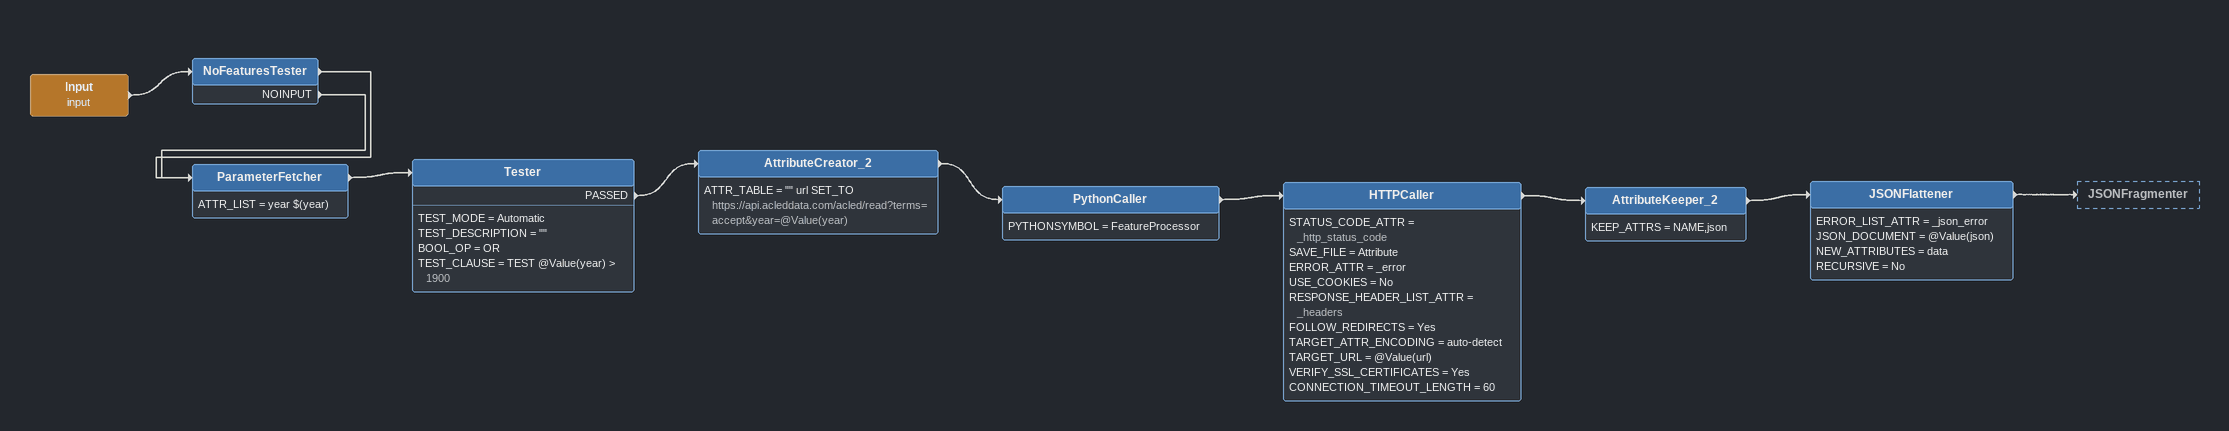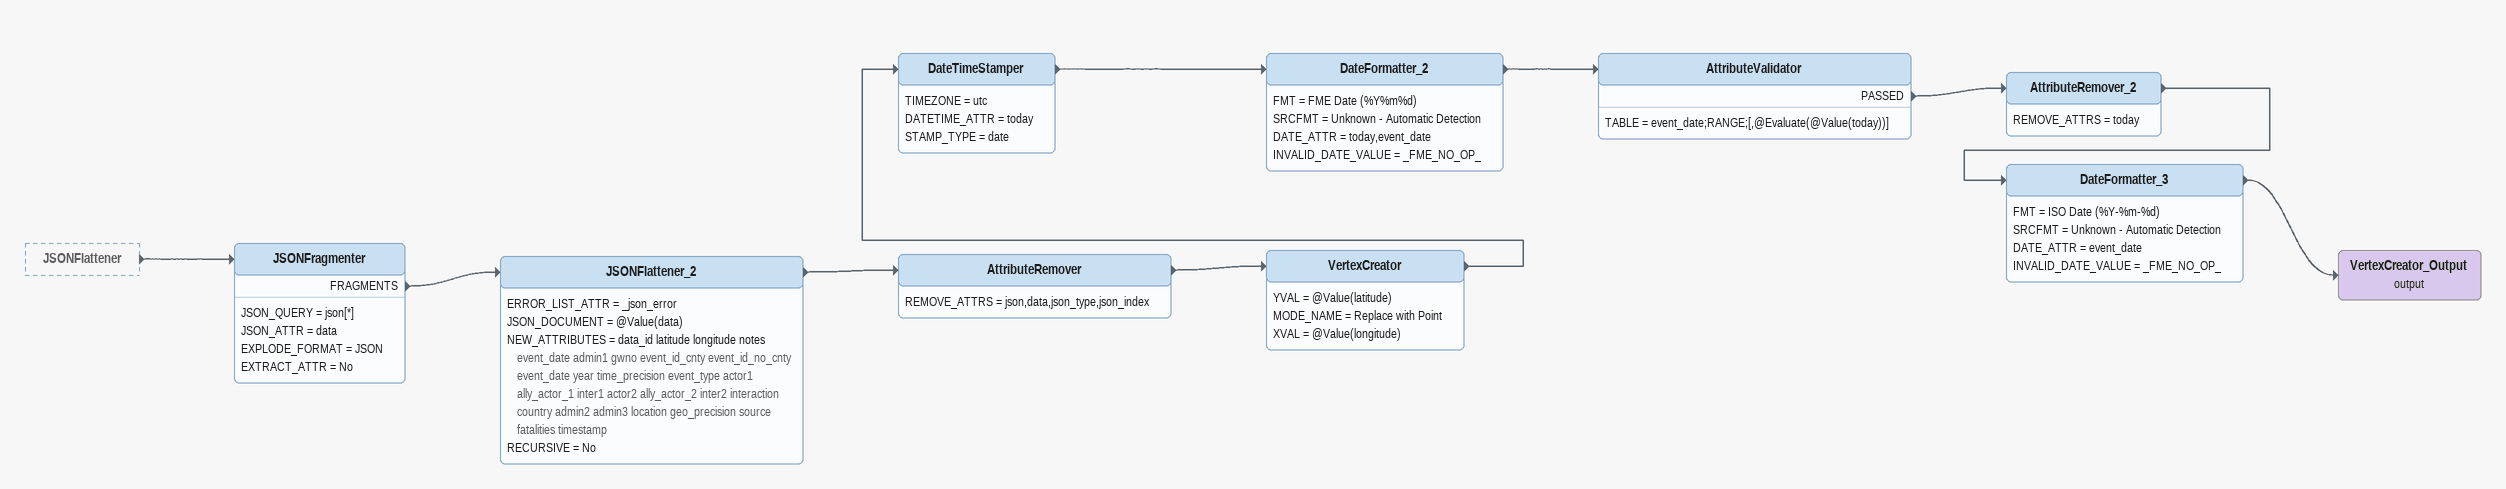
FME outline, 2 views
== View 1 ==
Input (input)
    -> NoFeaturesTester
NoFeaturesTester
    NOINPUT -> ParameterFetcher
    -> ParameterFetcher
ParameterFetcher
    ATTR_LIST = year $(year)
    -> Tester
Tester
    TEST_MODE = Automatic
    TEST_DESCRIPTION = ""
    BOOL_OP = OR
    TEST_CLAUSE = TEST @Value(year) > 1900
    PASSED -> AttributeCreator_2
AttributeCreator_2
    ATTR_TABLE = "" url SET_TO https://api.acleddata.com/acled/read?terms=accept&year=@Value(year)
    -> PythonCaller
PythonCaller
    PYTHONSYMBOL = FeatureProcessor
    -> HTTPCaller
HTTPCaller
    STATUS_CODE_ATTR = _http_status_code
    SAVE_FILE = Attribute
    ERROR_ATTR = _error
    USE_COOKIES = No
    RESPONSE_HEADER_LIST_ATTR = _headers
    FOLLOW_REDIRECTS = Yes
    TARGET_ATTR_ENCODING = auto-detect
    TARGET_URL = @Value(url)
    VERIFY_SSL_CERTIFICATES = Yes
    CONNECTION_TIMEOUT_LENGTH = 60
    -> AttributeKeeper_2
AttributeKeeper_2
    KEEP_ATTRS = NAME,json
    -> JSONFlattener
JSONFlattener
    ERROR_LIST_ATTR = _json_error
    JSON_DOCUMENT = @Value(json)
    NEW_ATTRIBUTES = data
    RECURSIVE = No
    -> JSONFragmenter

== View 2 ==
JSONFlattener [outside]
    -> JSONFragmenter
JSONFragmenter
    JSON_QUERY = json[*]
    JSON_ATTR = data
    EXPLODE_FORMAT = JSON
    EXTRACT_ATTR = No
    FRAGMENTS -> JSONFlattener_2
JSONFlattener_2
    ERROR_LIST_ATTR = _json_error
    JSON_DOCUMENT = @Value(data)
    NEW_ATTRIBUTES = data_id latitude longitude notes event_date admin1 gwno event_id_cnty event_id_no_cnty event_date year time_precision event_type actor1 ally_actor_1 inter1 actor2 ally_actor_2 inter2 interaction country admin2 admin3 location geo_precision source fatalities timestamp
    RECURSIVE = No
    -> AttributeRemover
AttributeRemover
    REMOVE_ATTRS = json,data,json_type,json_index
    -> VertexCreator
VertexCreator
    YVAL = @Value(latitude)
    MODE_NAME = Replace with Point
    XVAL = @Value(longitude)
    -> DateTimeStamper
DateTimeStamper
    TIMEZONE = utc
    DATETIME_ATTR = today
    STAMP_TYPE = date
    -> DateFormatter_2
DateFormatter_2
    FMT = FME Date (%Y%m%d)
    SRCFMT = Unknown - Automatic Detection
    DATE_ATTR = today,event_date
    INVALID_DATE_VALUE = _FME_NO_OP_
    -> AttributeValidator
AttributeValidator
    TABLE = event_date;RANGE;[,@Evaluate(@Value(today))]
    PASSED -> AttributeRemover_2
AttributeRemover_2
    REMOVE_ATTRS = today
    -> DateFormatter_3
DateFormatter_3
    FMT = ISO Date (%Y-%m-%d)
    SRCFMT = Unknown - Automatic Detection
    DATE_ATTR = event_date
    INVALID_DATE_VALUE = _FME_NO_OP_
    -> VertexCreator_Output (output)
VertexCreator_Output (output)
